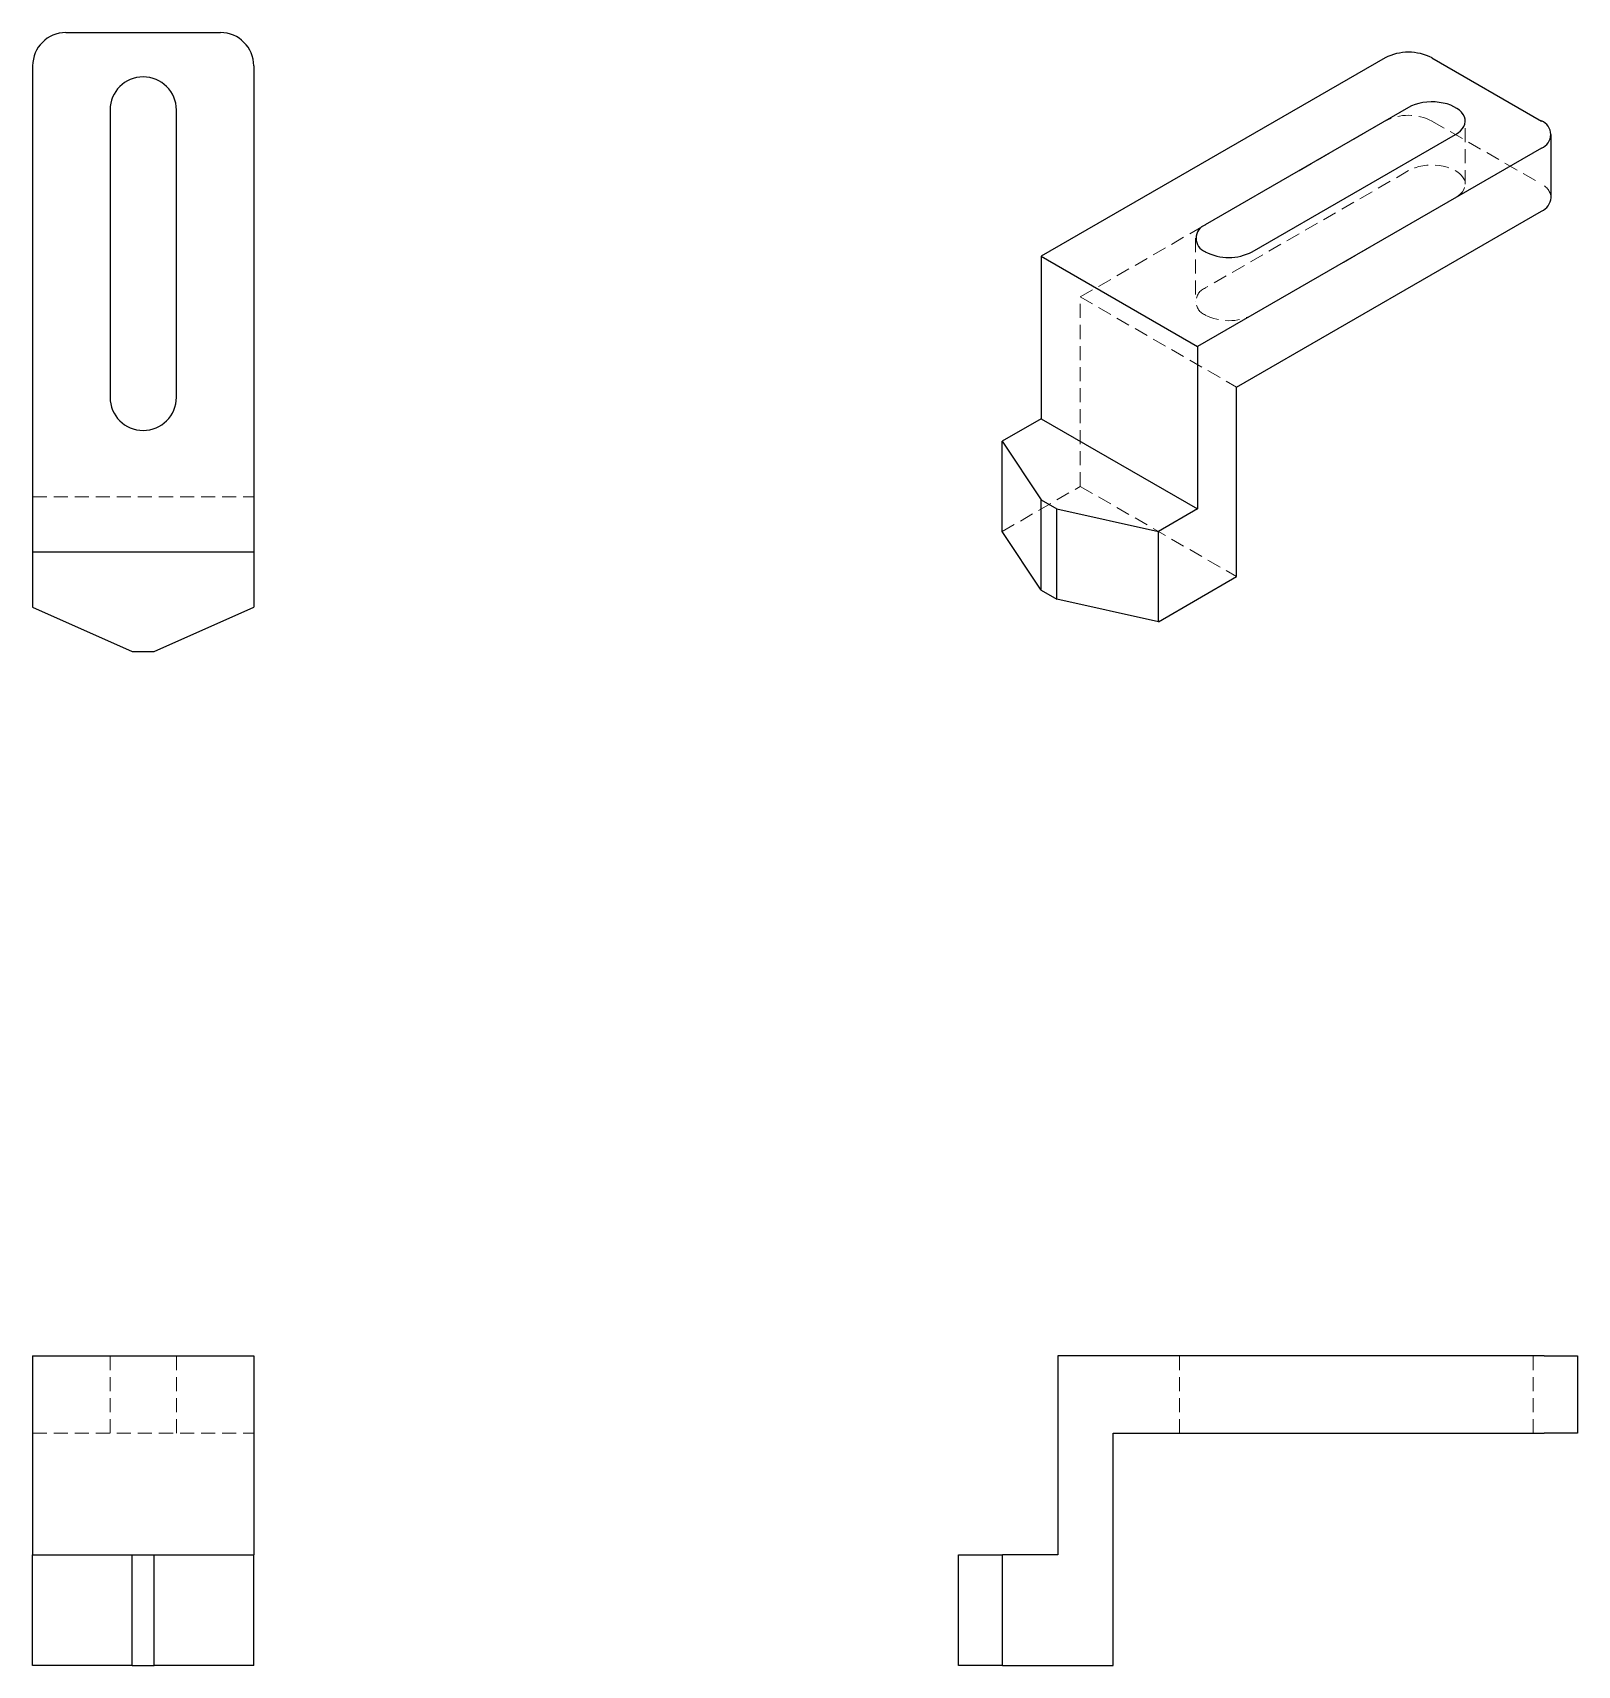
# Model space of a CAD drawing. Header units: millimetres. Extents: x 351 to 490, y 223 to 371.
import ezdxf

# ---------------------------------------------------------------- set-up
doc = ezdxf.new("R2010")
doc.units = ezdxf.units.MM
doc.linetypes.add('HIDDEN', pattern=[1.905, 1.27, -0.635])

msp = doc.modelspace()

# ---------------------------------------------------------------- linework, layer by layer
at = {"color": 7, "linetype": 'Continuous', "lineweight": 25}
for p, q in [((353.62, 370.88), (367.62, 370.88)), ((472.99, 368.6), (441.87, 350.64)), ((477.23, 368.6), (487.13, 362.88)), ((350.62, 367.88), (350.62, 323.88)), ((370.62, 367.88), (370.62, 323.88)), ((357.62, 363.88), (357.62, 337.88)), ((363.62, 337.88), (363.62, 363.88)), ((475.11, 364.11), (456.72, 353.5)), ((460.97, 351.05), (479.35, 361.66)), ((488.01, 355.94), (488.01, 361.66)), ((487.13, 360.43), (456.02, 342.47)), ((459.55, 338.8), (487.13, 354.72)), ((441.87, 350.64), (441.87, 335.94)), ((441.87, 350.64), (456.02, 342.47)), ((456.02, 342.47), (456.02, 327.78)), ((459.55, 321.65), (459.55, 338.8)), ((441.87, 335.94), (438.34, 333.9)), ((441.87, 335.94), (456.02, 327.78)), ((438.34, 333.9), (441.87, 328.59)), ((438.34, 325.73), (438.34, 333.9)), ((441.87, 328.59), (443.29, 327.78)), ((441.87, 320.43), (441.87, 328.59)), ((443.29, 327.78), (452.48, 325.73)), ((443.29, 319.61), (443.29, 327.78)), ((456.02, 327.78), (452.48, 325.73)), ((441.87, 320.43), (438.34, 325.73)), ((452.48, 317.57), (452.48, 325.73)), ((350.62, 323.88), (370.62, 323.88)), ((350.62, 323.88), (350.62, 318.88)), ((370.62, 323.88), (370.62, 318.88)), ((452.48, 317.57), (459.55, 321.65)), ((441.87, 320.43), (443.29, 319.61)), ((452.48, 317.57), (443.29, 319.61)), ((350.62, 318.88), (359.62, 314.88)), ((361.62, 314.88), (370.62, 318.88)), ((359.62, 314.88), (361.62, 314.88)), ((350.62, 251.12), (370.62, 251.12)), ((350.62, 251.12), (350.62, 233.12)), ((370.62, 251.12), (370.62, 233.12)), ((443.38, 251.12), (443.38, 233.12)), ((487.38, 251.12), (443.38, 251.12)), ((487.38, 251.12), (490.38, 251.12)), ((490.38, 251.12), (490.38, 244.12)), ((448.38, 223.12), (448.38, 244.12)), ((448.38, 244.12), (487.38, 244.12)), ((490.38, 244.12), (487.38, 244.12)), ((350.62, 223.12), (350.62, 233.12)), ((350.62, 233.12), (359.62, 233.12)), ((359.62, 233.12), (361.62, 233.12)), ((359.62, 223.12), (359.62, 233.12)), ((361.62, 223.12), (361.62, 233.12)), ((361.62, 233.12), (370.62, 233.12)), ((370.62, 223.12), (370.62, 233.12)), ((434.38, 223.12), (434.38, 233.12)), ((434.38, 233.12), (438.38, 233.12)), ((438.38, 223.12), (438.38, 233.12)), ((443.38, 233.12), (438.38, 233.12)), ((359.62, 223.12), (350.62, 223.12)), ((359.62, 223.12), (361.62, 223.12)), ((370.62, 223.12), (361.62, 223.12)), ((438.38, 223.12), (434.38, 223.12)), ((438.38, 223.12), (448.38, 223.12))]:
    msp.add_line(p, q, dxfattribs=at)
at = {"color": 7, "linetype": 'HIDDEN', "lineweight": 18}
for p, q in [((445.41, 346.96), (472.99, 362.88)), ((477.23, 362.88), (487.13, 357.17)), ((480.23, 357.17), (480.23, 362.88)), ((475.11, 358.39), (456.72, 347.78)), ((460.97, 345.33), (479.35, 355.94)), ((455.84, 352.27), (455.84, 346.55)), ((445.41, 346.96), (459.55, 338.8)), ((445.41, 329.82), (445.41, 346.96)), ((438.34, 325.73), (445.41, 329.82)), ((445.41, 329.82), (459.55, 321.65)), ((350.62, 328.88), (370.62, 328.88)), ((357.62, 244.12), (357.62, 251.12)), ((363.62, 244.12), (363.62, 251.12)), ((454.38, 244.12), (454.38, 251.12)), ((486.38, 244.12), (486.38, 251.12)), ((350.62, 244.12), (370.62, 244.12))]:
    msp.add_line(p, q, dxfattribs=at)
at = {"color": 7, "linetype": 'Continuous', "lineweight": 25, "flags": 128}
msp.add_lwpolyline([(479.35, 361.66), (479.6, 361.82), (479.81, 362), (479.98, 362.2), (480.11, 362.4), (480.19, 362.61), (480.23, 362.83), (480.22, 363.05), (480.16, 363.26), (480.05, 363.47), (479.9, 363.67), (479.71, 363.86), (479.48, 364.03), (479.21, 364.18), (478.92, 364.32), (478.59, 364.43), (478.25, 364.51), (477.88, 364.57), (477.51, 364.61), (477.14, 364.61), (476.76, 364.59), (476.39, 364.55), (476.04, 364.47), (475.7, 364.37), (475.39, 364.25), (475.11, 364.11)], dxfattribs=at)
at = {"color": 7, "linetype": 'HIDDEN', "lineweight": 18, "flags": 128}
msp.add_lwpolyline([(479.35, 355.94), (479.6, 356.11), (479.81, 356.29), (479.98, 356.48), (480.11, 356.68), (480.19, 356.9), (480.23, 357.11), (480.22, 357.33), (480.16, 357.55), (480.05, 357.75), (479.9, 357.95), (479.71, 358.14), (479.48, 358.31), (479.21, 358.47), (478.92, 358.6), (478.59, 358.71), (478.25, 358.8), (477.88, 358.86), (477.51, 358.89), (477.14, 358.9), (476.76, 358.88), (476.39, 358.83), (476.04, 358.76), (475.7, 358.66), (475.39, 358.54), (475.11, 358.39)], dxfattribs=at)
at = {"color": 7, "linetype": 'Continuous', "lineweight": 25}
for centre, radius, start, end in [((353.62, 367.88), 3, 90, 180), ((367.62, 367.88), 3, 0, 90), ((475.11, 364.5), 4.61, 62.6097, 117.3903), ((360.62, 363.88), 3, 0, 180), ((486.66, 361.66), 1.31, 290.7834, 69.2166), ((486.5, 356.1), 1.52, 294.5251, 354.1548), ((457.19, 352.27), 1.31, 110.7834, 249.2166), ((458.84, 355.14), 4.61, 242.6097, 297.3903), ((360.62, 337.88), 3, 180, 270), ((360.62, 337.88), 3, 270, 0)]:
    msp.add_arc(centre, radius, start, end, dxfattribs=at)
at = {"color": 7, "linetype": 'HIDDEN', "lineweight": 18}
for centre, radius, start, end in [((475.11, 358.79), 4.61, 62.6097, 117.3903), ((486.5, 355.79), 1.52, 5.8452, 65.4749), ((457.19, 346.55), 1.31, 110.7834, 249.2166), ((458.84, 349.42), 4.61, 242.6097, 297.3903)]:
    msp.add_arc(centre, radius, start, end, dxfattribs=at)

doc.saveas('drawing.dxf')
